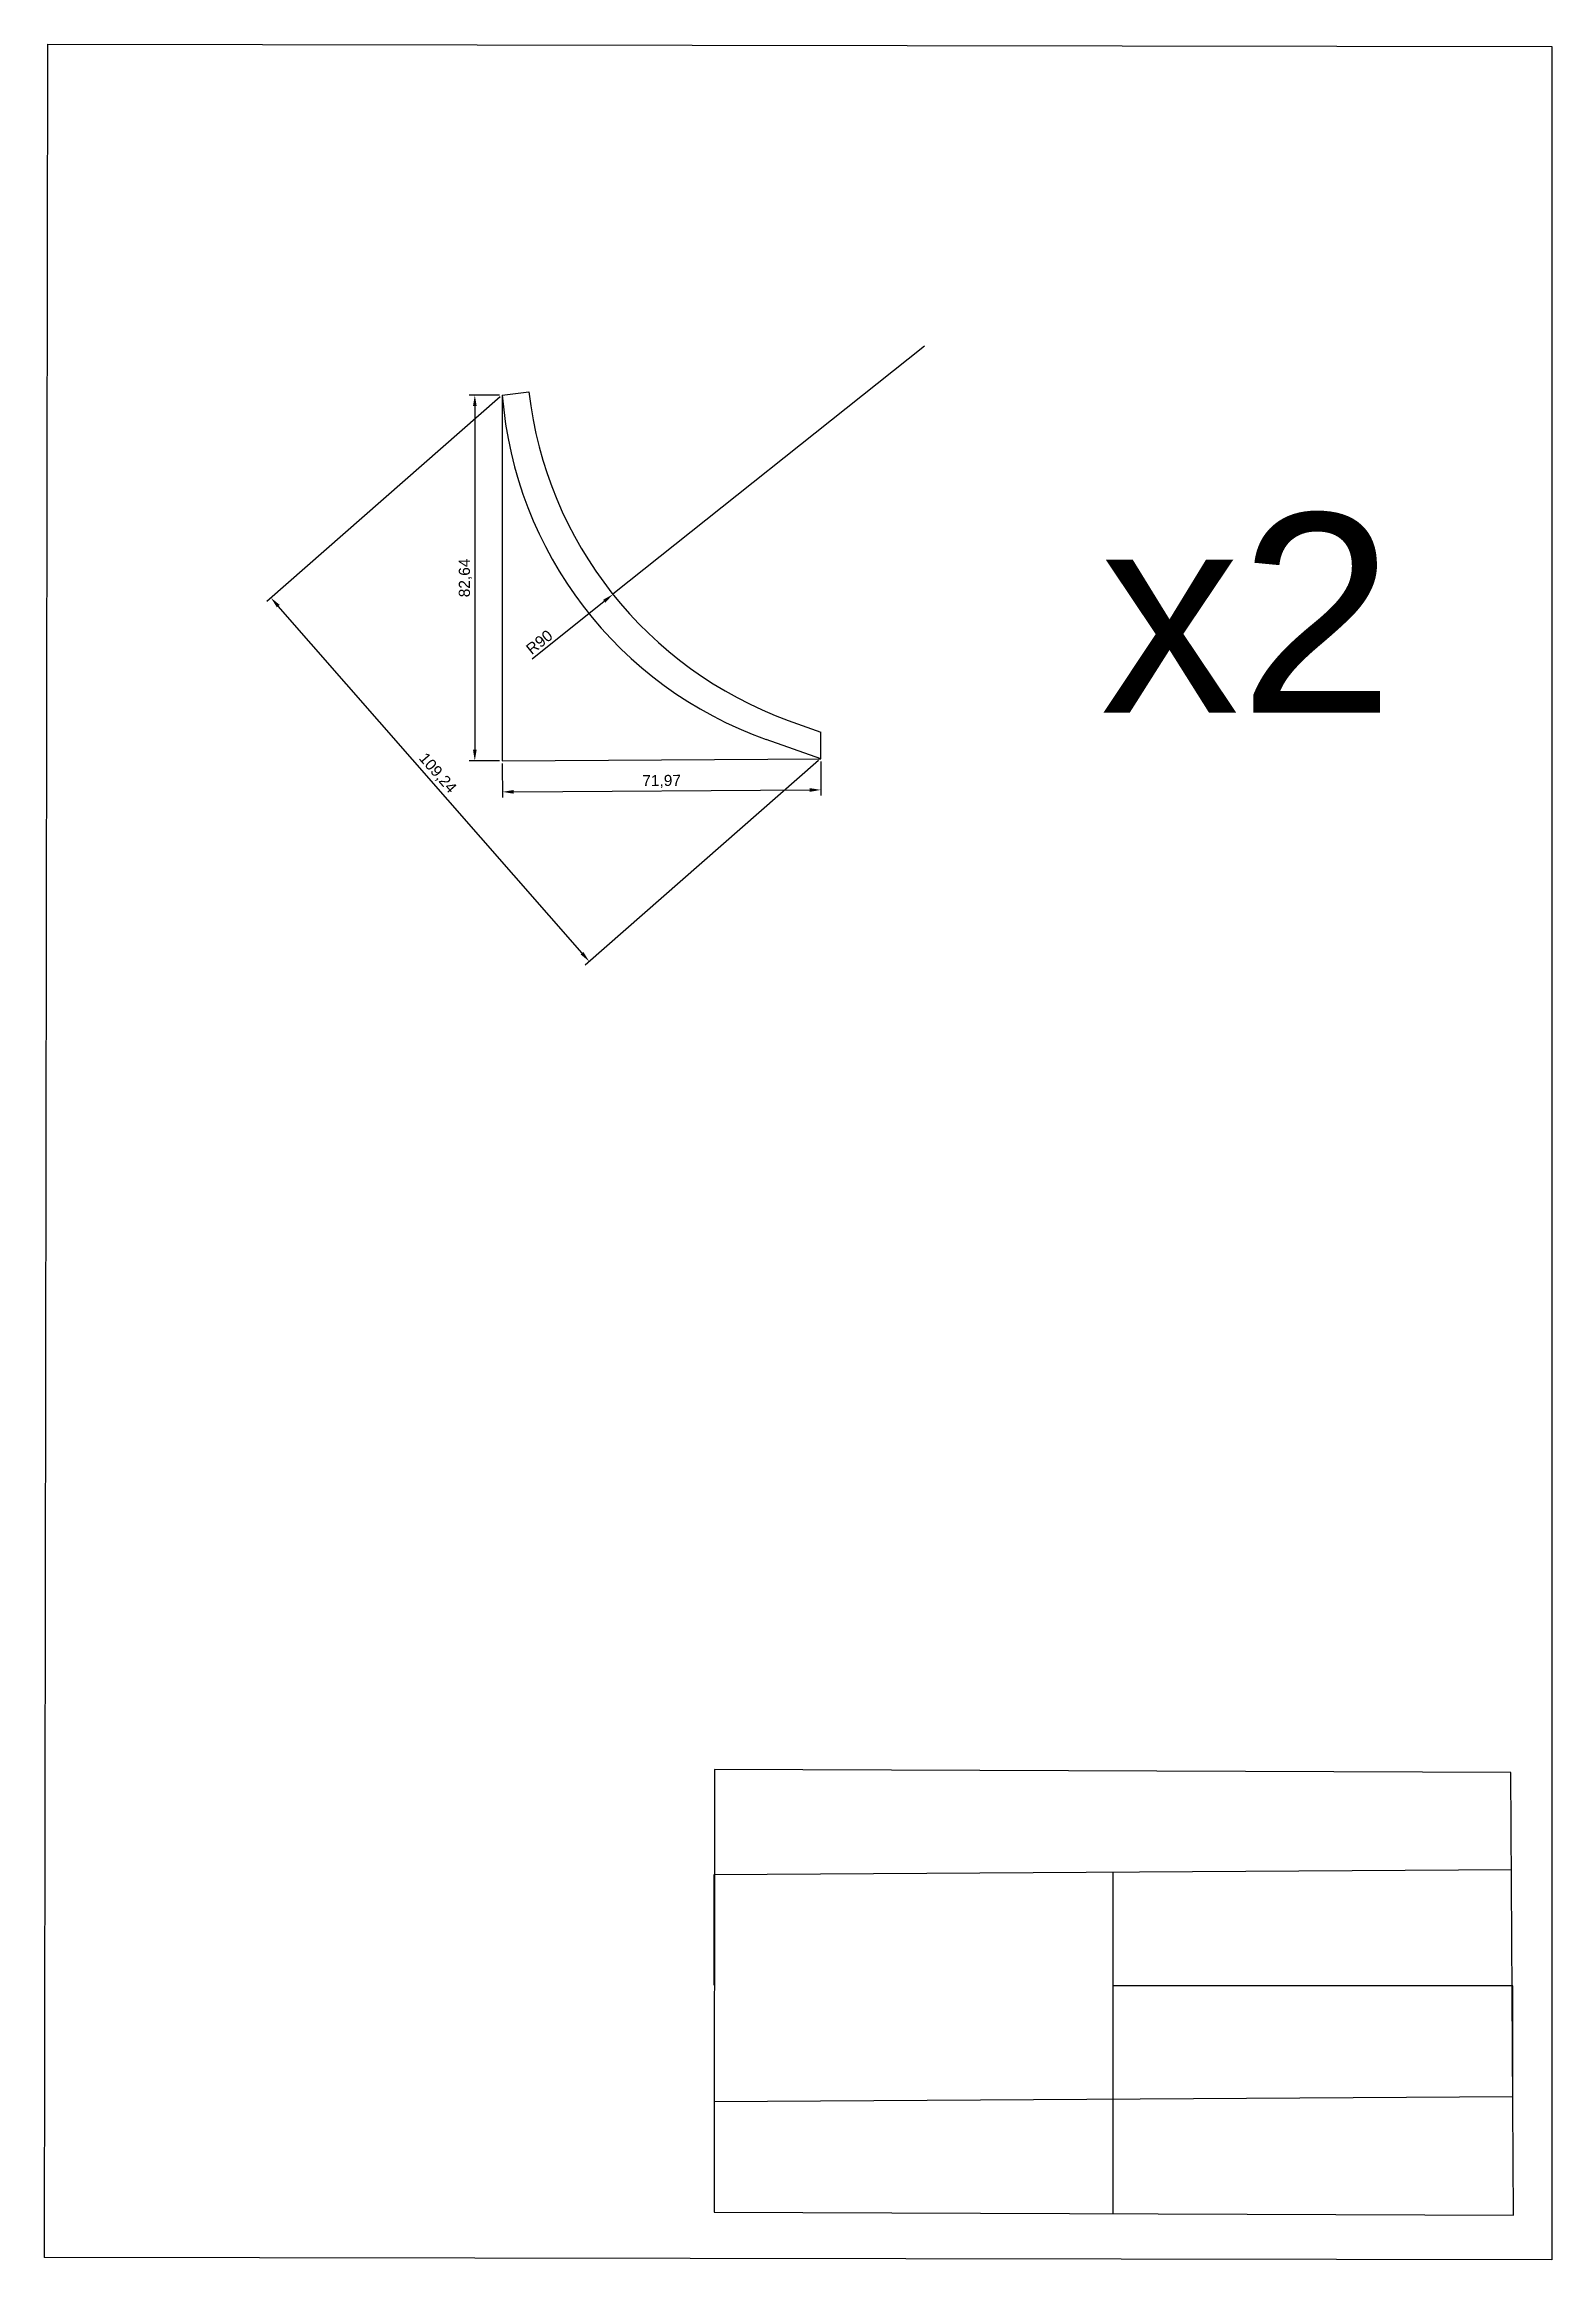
# Model space of a CAD drawing. Header units: millimetres. Extents: x 2400 to 2741, y 1388 to 1888.
import ezdxf

# ---------------------------------------------------------------- set-up
doc = ezdxf.new("R2010")
doc.units = ezdxf.units.MM
doc.styles.get("Standard").update_dxf_attribs({"font": 'arial.ttf'})
doc.dimstyles.new('ISO-25', dxfattribs={"dimtxt": 2.5, "dimasz": 2.5, "dimexe": 1.25, "dimexo": 0.625, "dimtad": 1, "dimtxsty": 'Standard', "dimcen": 2.5, "dimadec": 0, "dimazin": 0, "dimtfac": 1, "dimtmove": 0, "dimatfit": 3, "dimfxl": 1, "dimarcsym": 0})

# ---------------------------------------------------------------- blocks, each defined once
blk = doc.blocks.new('*D41')
at = {"color": 0, "lineweight": -2, "transparency": 16777216}
for p, q in [((2503.46, 1725.55), (2503.51, 1717.9)), ((2575.43, 1726), (2575.48, 1718.35)), ((2506, 1719.16), (2572.97, 1719.58))]:
    blk.add_line(p, q, dxfattribs=at)
at = {"color": 0, "transparency": 16777216}
for points in [[(2506, 1719.58), (2506, 1718.75), (2503.5, 1719.15)], [(2572.97, 1720), (2572.97, 1719.16), (2575.47, 1719.6)]]:
    blk.add_solid(points, dxfattribs=at)
at = {"layer": 'Defpoints', "color": 0, "transparency": 16777216}
for p in [(2503.46, 1726.17), (2575.42, 1726.62), (2575.47, 1719.6)]:
    blk.add_point(p, dxfattribs=at)
at = {"color": 0, "transparency": 16777216, "insert": (2539.47, 1721.5), "char_height": 2.5, "attachment_point": 5, "rotation": 0.3582}
blk.add_mtext('71,97', dxfattribs=at)
blk = doc.blocks.new('*D42')
at = {"color": 0, "lineweight": -2, "transparency": 16777216}
for p, q in [((2502.83, 1808.81), (2495.99, 1808.81)), ((2497.24, 1806.31), (2497.24, 1728.67)), ((2502.83, 1726.17), (2495.99, 1726.17))]:
    blk.add_line(p, q, dxfattribs=at)
at = {"color": 0, "transparency": 16777216}
for points in [[(2496.83, 1806.31), (2497.66, 1806.31), (2497.24, 1808.81)], [(2496.83, 1728.67), (2497.66, 1728.67), (2497.24, 1726.17)]]:
    blk.add_solid(points, dxfattribs=at)
at = {"layer": 'Defpoints', "color": 0, "transparency": 16777216}
for p in [(2503.46, 1808.81), (2497.24, 1726.17), (2503.46, 1726.17)]:
    blk.add_point(p, dxfattribs=at)
at = {"color": 0, "transparency": 16777216, "insert": (2495.11, 1767.49), "char_height": 2.5, "attachment_point": 5, "rotation": 90}
blk.add_mtext('82,64', dxfattribs=at)
blk = doc.blocks.new('*D43')
at = {"color": 0, "lineweight": -2, "transparency": 16777216}
for p, q in [((2598.87, 1819.87), (2528.47, 1763.79)), ((2510.19, 1749.23), (2526.51, 1762.24))]:
    blk.add_line(p, q, dxfattribs=at)
at = {"color": 0, "transparency": 16777216}
blk.add_solid([(2526.25, 1762.56), (2526.77, 1761.91), (2528.47, 1763.79)], dxfattribs=at)
at = {"layer": 'Defpoints', "color": 0, "transparency": 16777216}
for p in [(2598.87, 1819.87), (2528.47, 1763.79)]:
    blk.add_point(p, dxfattribs=at)
at = {"color": 0, "transparency": 16777216, "insert": (2511.83, 1752.97), "char_height": 2.5, "attachment_point": 5, "rotation": 38.5386}
blk.add_mtext('R90', dxfattribs=at)
blk = doc.blocks.new('*D44')
at = {"color": 0, "lineweight": -2, "transparency": 16777216}
for p, q in [((2502.99, 1808.4), (2450.21, 1762.19)), ((2521.48, 1682.71), (2452.8, 1761.13)), ((2574.95, 1726.21), (2522.18, 1680))]:
    blk.add_line(p, q, dxfattribs=at)
at = {"color": 0, "transparency": 16777216}
for points in [[(2453.12, 1761.41), (2452.49, 1760.86), (2451.15, 1763.01)], [(2521.79, 1682.98), (2521.16, 1682.43), (2523.12, 1680.83)]]:
    blk.add_solid(points, dxfattribs=at)
at = {"layer": 'Defpoints', "color": 0, "transparency": 16777216}
for p in [(2503.46, 1808.81), (2451.15, 1763.01), (2575.42, 1726.62)]:
    blk.add_point(p, dxfattribs=at)
at = {"color": 0, "transparency": 16777216, "insert": (2488.74, 1723.32), "char_height": 2.5, "attachment_point": 5, "rotation": 311.2073}
blk.add_mtext('109,24', dxfattribs=at)

msp = doc.modelspace()

# ---------------------------------------------------------------- linework, layer by layer
for p, q in [((2400.675, 1888.049), (2399.92, 1388.05)), ((2400.675, 1888.049), (2740.675, 1887.536)), ((2740.675, 1887.536), (2740.675, 1387.536)), ((2503.456, 1808.812), (2509.464, 1809.508)), ((2503.456, 1808.812), (2503.456, 1726.175)), ((2509.464, 1809.508), (2509.465, 1809.508)), ((2568.084, 1735.296), (2575.424, 1732.625)), ((2575.424, 1726.625), (2575.424, 1732.625)), ((2575.424, 1726.625), (2563.082, 1731.004)), ((2503.456, 1726.175), (2575.424, 1726.625)), ((2551.414, 1498.267), (2551.348, 1398.267)), ((2731.413, 1497.609), (2551.414, 1498.267)), ((2732.053, 1397.611), (2731.413, 1497.609)), ((2551.381, 1474.541), (2731.553, 1475.694)), ((2551.382, 1449.541), (2551.381, 1474.541)), ((2641.467, 1475.117), (2641.467, 1397.94)), ((2731.881, 1449.422), (2641.553, 1449.422)), ((2731.881, 1424.422), (2731.881, 1449.422)), ((2551.348, 1423.267), (2731.881, 1424.422)), ((2551.348, 1398.267), (2732.053, 1397.611)), ((2740.675, 1387.536), (2399.92, 1388.05))]:
    msp.add_line(p, q)
for centre, start, end in [((2593.182, 1815.822), 184.46716, 250.46119), ((2598.866, 1819.868), 186.6101, 250)]:
    msp.add_arc(centre, 90, start, end)

# ---------------------------------------------------------------- texts
at = {"insert": (2638.626, 1782.03), "char_height": 45, "attachment_point": 1}
msp.add_mtext_dynamic_manual_height_columns('x2', width=60.9746, gutter_width=12.5, heights=[0], dxfattribs=at)

# ---------------------------------------------------------------- dimensions: what is measured, and where the dimension line sits
dim = msp.add_radius_dim(center=(2598.866, 1819.868), mpoint=(2528.469, 1763.794), dimstyle='ISO-25')
dim.commit()
dim.dimension.update_dxf_attribs({"geometry": '*D43', "text_midpoint": (2513.012, 1751.483), "dimtype": 164})
for p1, p2, distance, picture, middle in [((2575.424, 1726.625), (2503.456, 1808.812), 69.519, '*D44', (2488.739, 1723.322)), ((2503.456, 1726.175), (2575.424, 1726.625), -7.029, '*D41', (2539.47, 1721.498))]:
    dim = msp.add_aligned_dim(p1=p1, p2=p2, distance=distance, dimstyle='ISO-25')
    dim.commit()
    dim.dimension.update_dxf_attribs({"geometry": picture, "text_midpoint": middle})
dim = msp.add_linear_dim(base=(2497.242, 1726.175), p1=(2503.456, 1808.812), p2=(2503.456, 1726.175), angle=90, dimstyle='ISO-25')
dim.commit()
dim.dimension.update_dxf_attribs({"geometry": '*D42', "text_midpoint": (2495.115, 1767.493)})

doc.saveas('drawing.dxf')
